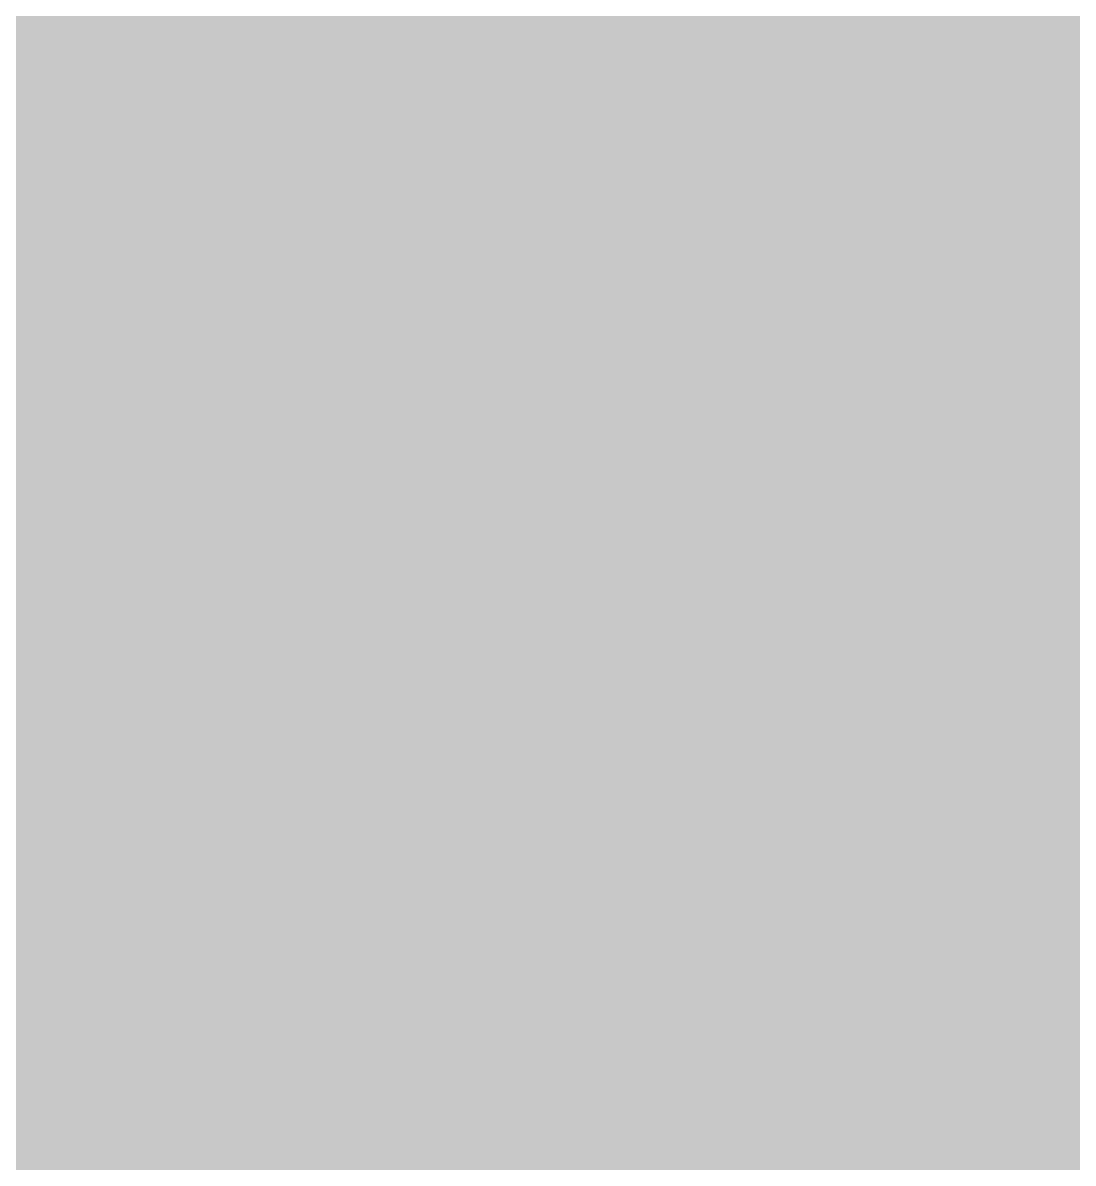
# Model space of a CAD drawing. Header units: millimetres. Extents: x 85 to 447, y 59 to 294.
# Drawn here: x 341.188514 to 341.191783, y 64.743345 to 64.746895 of the extents above; entities that cross this region are included whole.
import ezdxf

# ---------------------------------------------------------------- set-up
doc = ezdxf.new("R2010")
doc.units = ezdxf.units.MM
doc.layers.add('BG', color=7, linetype='Continuous')

msp = doc.modelspace()

# ---------------------------------------------------------------- hatches: boundary and pattern name
at = {"true_color": 0xf6c315}
msp.add_hatch(color=40, dxfattribs=at).paths.add_polyline_path([(341.2738858, 64.7409291), (341.1860441, 64.7504188), (341.1858338, 64.7495007), (341.1856781, 64.7486154), (341.1855752, 64.7477618), (341.1855236, 64.7469389), (341.1855215, 64.7461458), (341.1855673, 64.7453813), (341.1856593, 64.7446445), (341.1857959, 64.7439343), (341.1859753, 64.7432497), (341.1861959, 64.7425896), (341.186456, 64.7419532), (341.1867541, 64.7413392), (341.1870883, 64.7407468), (341.187457, 64.7401748), (341.1878586, 64.7396223), (341.1882914, 64.7390881), (341.1887537, 64.7385714), (341.1892439, 64.7380711), (341.1897603, 64.7375861), (341.1903011, 64.7371154), (341.1908648, 64.736658), (341.1914497, 64.7362128), (341.1920541, 64.7357789), (341.1926763, 64.7353552), (341.19278, 64.7352456), (341.1928794, 64.735129), (341.1929748, 64.7350061), (341.1930663, 64.7348775), (341.1931542, 64.734744), (341.1932386, 64.7346061), (341.1933196, 64.7344647), (341.1933976, 64.7343204), (341.1934726, 64.7341739), (341.1935448, 64.7340259), (341.1936145, 64.733877), (341.1936817, 64.733728), (341.1937468, 64.7335796), (341.1938099, 64.7334324), (341.1938711, 64.7332871), (341.1939306, 64.7331445), (341.1939887, 64.7330051), (341.1940455, 64.7328698), (341.1941012, 64.7327391), (341.194156, 64.7326138), (341.1942101, 64.7324946), (341.1942636, 64.7323822), (341.1943167, 64.7322771), (341.1943697, 64.7321802), (341.2408658, 64.7282644), (341.2396499, 64.7268011), (341.2384279, 64.7253393), (341.2372005, 64.723879), (341.235968, 64.7224202), (341.2347312, 64.7209629), (341.2334905, 64.7195072), (341.2322465, 64.7180531), (341.2309998, 64.7166005), (341.2297508, 64.7151495), (341.2285002, 64.7137002), (341.2272485, 64.7122524), (341.2259962, 64.7108063), (341.2247439, 64.7093618), (341.2234922, 64.7079191), (341.2222416, 64.706478), (341.2209926, 64.7050385), (341.2197459, 64.7036009), (341.2185019, 64.7021649), (341.2172612, 64.7007307), (341.2160243, 64.6992982), (341.2147919, 64.6978676), (341.2135644, 64.6964387), (341.2123425, 64.6950116), (341.2111266, 64.6935863), (341.2111145, 64.6934964), (341.2111044, 64.6934116), (341.2110962, 64.6933315), (341.2110899, 64.6932556), (341.2110851, 64.6931836), (341.211082, 64.693115), (341.2110801, 64.6930495), (341.2110796, 64.6929866), (341.2110801, 64.6929259), (341.2110816, 64.692867), (341.2110839, 64.6928095), (341.2110869, 64.6927529), (341.2110905, 64.6926969), (341.2110944, 64.692641), (341.2110987, 64.6925848), (341.2111031, 64.692528), (341.2111075, 64.6924701), (341.2111117, 64.6924106), (341.2111157, 64.6923492), (341.2111193, 64.6922855), (341.2111223, 64.692219), (341.2111246, 64.6921493), (341.2111261, 64.6920761), (341.2111266, 64.6919988), (341.2109231, 64.6912273), (341.2107619, 64.6904735), (341.2106425, 64.6897371), (341.2105641, 64.689018), (341.2105262, 64.6883159), (341.210528, 64.6876305), (341.2105689, 64.6869615), (341.2106484, 64.6863087), (341.2107657, 64.6856718), (341.2109202, 64.6850506), (341.2111113, 64.6844448), (341.2113383, 64.6838541), (341.2116005, 64.6832783), (341.2118974, 64.6827171), (341.2122283, 64.6821703), (341.2125926, 64.6816376), (341.2129895, 64.6811188), (341.2134186, 64.6806135), (341.213879, 64.6801215), (341.2143702, 64.6796426), (341.2148915, 64.6791765), (341.2154424, 64.678723), (341.2160221, 64.6782817), (341.2166299, 64.6778524), (341.2167842, 64.6777699), (341.2169303, 64.6776812), (341.2170689, 64.677587), (341.2172011, 64.6774879), (341.2173277, 64.6773844), (341.2174496, 64.677277), (341.2175678, 64.6771663), (341.217683, 64.6770528), (341.2177964, 64.6769372), (341.2179087, 64.6768198), (341.2180208, 64.6767014), (341.2181337, 64.6765824), (341.2182482, 64.6764635), (341.2183653, 64.6763451), (341.2184858, 64.6762277), (341.2186107, 64.6761121), (341.2187409, 64.6759986), (341.2188772, 64.6758879), (341.2190207, 64.6757805), (341.2191721, 64.675677), (341.2193323, 64.6755779), (341.2195024, 64.6754837), (341.2196832, 64.675395), (341.2198755, 64.6753124), (341.2221225, 64.6780431), (341.2243741, 64.6807758), (341.2266297, 64.6835102), (341.2288886, 64.6862461), (341.2311504, 64.6889833), (341.2334144, 64.6917216), (341.2356801, 64.6944607), (341.2379469, 64.6972003), (341.2402141, 64.6999404), (341.2424812, 64.7026806), (341.2447477, 64.7054207), (341.2470129, 64.7081605), (341.2492763, 64.7108997), (341.2515373, 64.7136381), (341.2537952, 64.7163756), (341.2560496, 64.7191118), (341.2582998, 64.7218465), (341.2605453, 64.7245795), (341.2627854, 64.7273106), (341.2650196, 64.7300396), (341.2672473, 64.7327661), (341.269468, 64.73549), (341.271681, 64.7382111)])
at = {"layer": 'BG', "true_color": 0x5e416d}
msp.add_hatch(color=197, dxfattribs=at).paths.add_polyline_path([(309.3695347, 58.5231217), (429.3693677, 58.5231217), (429.3693677, 158.5230988), (309.3695347, 158.5230988)])

doc.saveas('drawing.dxf')
